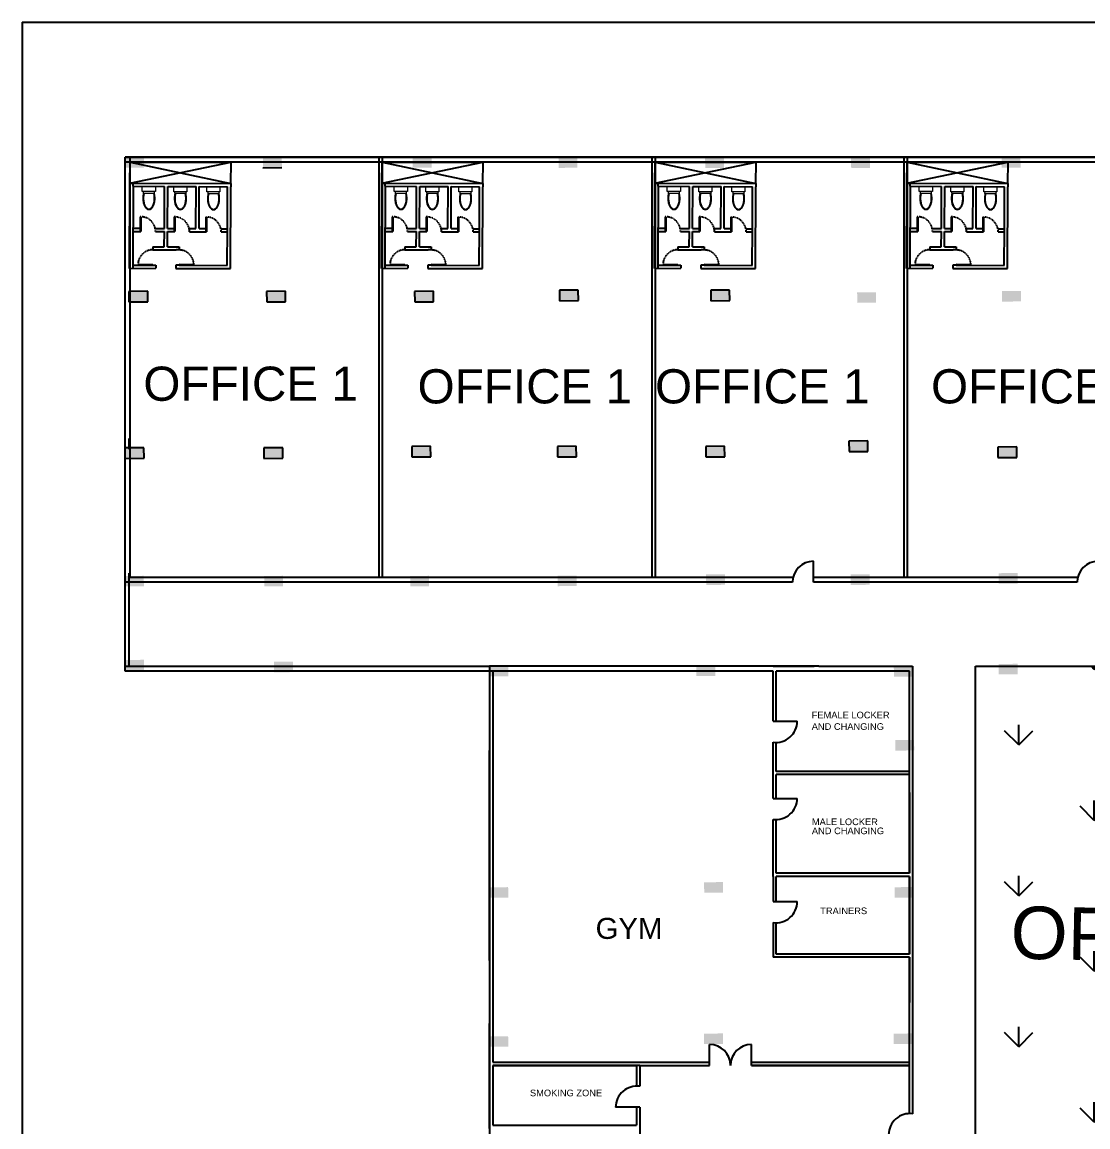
# Model space of a CAD drawing. Header units: millimetres. Extents: x 587797 to 2274247, y 1711 to 439204.
# Drawn here: x 1099895 to 1150649, y 276901 to 329492 of the extents above; entities that cross this region are included whole.
import ezdxf

# ---------------------------------------------------------------- set-up
doc = ezdxf.new("R2010")
doc.units = ezdxf.units.MM
doc.linetypes.add('ACAD_ISO03W100', pattern=[30, 12, -18])
doc.layers.add('finiture', color=7, linetype='Continuous', lineweight=20)
doc.styles.get("Standard").update_dxf_attribs({"font": 'arial.ttf'})

msp = doc.modelspace()

# ---------------------------------------------------------------- hatches: boundary and pattern name
h = msp.add_hatch(color=256)
h.dxf.hatch_style = 1
h.paths.add_polyline_path([(1105698.157, 322568.32), (1105693.87, 323068.301), (1104793.903, 323060.583), (1104798.19, 322560.602)])
h = msp.add_hatch(color=256)
h.dxf.hatch_style = 1
h.paths.add_polyline_path([(1112265.483, 322566.442), (1112261.195, 323066.423), (1111361.228, 323058.705), (1111365.516, 322558.724)])
h = msp.add_hatch(color=256)
h.dxf.hatch_style = 1
h.paths.add_polyline_path([(1119398.454, 322568.356), (1119394.166, 323068.337), (1118494.199, 323060.619), (1118498.487, 322560.638)])
h = msp.add_hatch(color=256)
h.dxf.hatch_style = 1
h.paths.add_polyline_path([(1126342.229, 322559.616), (1126337.941, 323059.597), (1125437.974, 323051.88), (1125442.262, 322551.898)])
h = msp.add_hatch(color=256)
h.dxf.hatch_style = 1
h.paths.add_polyline_path([(1133325.104, 322546.952), (1133320.816, 323046.933), (1132420.849, 323039.215), (1132425.137, 322539.234)])
h = msp.add_hatch(color=256)
h.dxf.hatch_style = 1
h.paths.add_polyline_path([(1140275.428, 322546.952), (1140271.141, 323046.933), (1139371.174, 323039.215), (1139375.462, 322539.234)])
h = msp.add_hatch(color=256)
h.dxf.hatch_style = 1
h.paths.add_polyline_path([(1147440.518, 322563.8), (1147436.23, 323063.781), (1146536.263, 323056.064), (1146540.551, 322556.082)])
h = msp.add_hatch(color=256)
h.dxf.hatch_style = 1
h.paths.add_polyline_path([(1105883.926, 316175.891), (1105879.638, 316675.872), (1104979.671, 316668.154), (1104983.959, 316168.173)])
h = msp.add_hatch(color=256)
h.dxf.hatch_style = 1
h.paths.add_polyline_path([(1112443.636, 316175.891), (1112439.348, 316675.872), (1111539.381, 316668.154), (1111543.669, 316168.173)])
h = msp.add_hatch(color=256)
h.dxf.hatch_style = 1
h.paths.add_polyline_path([(1119491.47, 316175.891), (1119487.183, 316675.872), (1118587.216, 316668.154), (1118591.503, 316168.173)])
h = msp.add_hatch(color=256)
h.dxf.hatch_style = 1
h.paths.add_polyline_path([(1126387.036, 316235.025), (1126382.748, 316735.007), (1125482.781, 316727.289), (1125487.069, 316227.307)])
h = msp.add_hatch(color=256)
h.dxf.hatch_style = 1
h.paths.add_polyline_path([(1133593.129, 316235.025), (1133588.841, 316735.007), (1132688.874, 316727.289), (1132693.162, 316227.307)])
h = msp.add_hatch(color=256)
h.dxf.hatch_style = 1
h.paths.add_polyline_path([(1140564.303, 316135.852), (1140560.015, 316635.834), (1139660.049, 316628.116), (1139664.336, 316128.134)])
h = msp.add_hatch(color=256)
h.dxf.hatch_style = 1
h.paths.add_polyline_path([(1147464.171, 316195.024), (1147459.884, 316695.005), (1146559.917, 316687.287), (1146564.204, 316187.306)])
h = msp.add_hatch(color=256)
h.dxf.hatch_style = 1
h.paths.add_polyline_path([(1105701.419, 308731.975), (1105697.132, 309231.956), (1104797.165, 309224.238), (1104801.452, 308724.257)])
h = msp.add_hatch(color=256)
h.dxf.hatch_style = 1
h.paths.add_polyline_path([(1112311.24, 308731.975), (1112306.953, 309231.956), (1111406.986, 309224.238), (1111411.274, 308724.257)])
h = msp.add_hatch(color=256)
h.dxf.hatch_style = 1
h.paths.add_polyline_path([(1119354.787, 308797.525), (1119350.5, 309297.507), (1118450.533, 309289.789), (1118454.82, 308789.807)])
h = msp.add_hatch(color=256)
h.dxf.hatch_style = 1
h.paths.add_polyline_path([(1126288.968, 308797.525), (1126284.68, 309297.507), (1125384.713, 309289.789), (1125389.001, 308789.807)])
h = msp.add_hatch(color=256)
h.dxf.hatch_style = 1
h.paths.add_polyline_path([(1133354.394, 308797.525), (1133350.106, 309297.507), (1132450.139, 309289.789), (1132454.427, 308789.807)])
h = msp.add_hatch(color=256)
h.dxf.hatch_style = 1
h.paths.add_polyline_path([(1140173.95, 309054.067), (1140169.662, 309554.049), (1139269.695, 309546.331), (1139273.983, 309046.35)])
h = msp.add_hatch(color=256)
h.dxf.hatch_style = 1
h.paths.add_polyline_path([(1147264.653, 308767.066), (1147260.366, 309267.048), (1146360.399, 309259.33), (1146364.687, 308759.348)])
h = msp.add_hatch(color=256)
h.dxf.hatch_style = 1
h.paths.add_polyline_path([(1105693.722, 302633.716), (1105689.435, 303133.697), (1104789.468, 303125.979), (1104793.755, 302625.998)])
h = msp.add_hatch(color=256)
h.dxf.hatch_style = 1
h.paths.add_polyline_path([(1112326.253, 302633.716), (1112321.966, 303133.697), (1111421.999, 303125.979), (1111426.286, 302625.998)])
h = msp.add_hatch(color=256)
h.dxf.hatch_style = 1
h.paths.add_polyline_path([(1119278.208, 302633.716), (1119273.92, 303133.697), (1118373.953, 303125.979), (1118378.241, 302625.998)])
h = msp.add_hatch(color=256)
h.dxf.hatch_style = 1
h.paths.add_polyline_path([(1126302.874, 302648.243), (1126298.586, 303148.224), (1125398.619, 303140.507), (1125402.907, 302640.525)])
h = msp.add_hatch(color=256)
h.dxf.hatch_style = 1
h.paths.add_polyline_path([(1133371.836, 302706.316), (1133367.549, 303206.298), (1132467.582, 303198.58), (1132471.869, 302698.598)])
h = msp.add_hatch(color=256)
h.dxf.hatch_style = 1
h.paths.add_polyline_path([(1140255.17, 302706.316), (1140250.882, 303206.298), (1139350.915, 303198.58), (1139355.203, 302698.598)])
h = msp.add_hatch(color=256)
h.dxf.hatch_style = 1
h.paths.add_polyline_path([(1147303.851, 302766.764), (1147299.563, 303266.745), (1146399.596, 303259.027), (1146403.884, 302759.046)])
h = msp.add_hatch(color=256)
h.dxf.hatch_style = 1
h.paths.add_polyline_path([(1105704.697, 298636.069), (1105700.409, 299136.051), (1104800.442, 299128.333), (1104804.73, 298628.351)])
h = msp.add_hatch(color=256)
h.dxf.hatch_style = 1
h.paths.add_polyline_path([(1112792.167, 298548.824), (1112787.879, 299048.806), (1111887.912, 299041.088), (1111892.2, 298541.106)])
h = msp.add_hatch(color=256)
h.dxf.hatch_style = 1
h.paths.add_polyline_path([(1123049.705, 298350.593), (1123045.418, 298850.574), (1122145.451, 298842.856), (1122149.738, 298342.875)])
h = msp.add_hatch(color=256)
h.dxf.hatch_style = 1
h.paths.add_polyline_path([(1132905.211, 298366.25), (1132900.923, 298866.232), (1132000.956, 298858.514), (1132005.244, 298358.532)])
h = msp.add_hatch(color=256)
h.dxf.hatch_style = 1
h.paths.add_polyline_path([(1142310.036, 298333.714), (1142305.748, 298833.695), (1141405.781, 298825.978), (1141410.069, 298325.996)])
h = msp.add_hatch()
h.set_pattern_fill('GRASS', color=3, scale=200)
h.set_pattern_definition([(90, (-2545329, -789734), (-3592.1024, 3592.1024), [952.5, -6231.705]), (45, (-2545329, -789734), (-3592.1024, 3592.1024), [952.5, -4127.5]), (135, (-2545329, -789734), (-3592.1024, -3592.1024), [952.5, -4127.5])])
h.paths.add_polyline_path([(1168134.671, 270697.253), (1168134.671, 260969.394), (1173805.901, 260970.284), (1173805.901, 298827.214), (1145298.656, 298827.214), (1145304.187, 260970.284), (1149672.609, 260970.284), (1149672.609, 270697.253)])
h.paths.add_polyline_path([(1145307.553, 242126.38), (1157165.097, 242126.38), (1157165.097, 247753.472), (1149672.609, 247753.472), (1149671.603, 256058.022), (1145305.867, 256057.494)])
h.paths.add_polyline_path([(1173804.214, 256060.943), (1168133.666, 256060.257), (1168134.671, 247753.472), (1160829.378, 247753.472), (1160829.378, 242126.38), (1173805.901, 242126.38)])
h.paths.add_polyline_path([(1146288.882, 284238.125), (1171249.293, 283751.054), (1171324.986, 287629.996), (1146364.575, 288117.068)], flags=24)
h.paths.add_polyline_path([(1149029.526, 243648.274), (1153058.617, 243637.811), (1153061.707, 244827.547), (1149032.616, 244838.009)], flags=24)
h.paths.add_polyline_path([(1149032.726, 244880.388), (1153239.701, 244869.463), (1153242.791, 246059.199), (1149035.815, 246070.123)], flags=24)
h.paths.add_polyline_path([(1164587.918, 243913.625), (1168617.008, 243903.162), (1168620.098, 245092.898), (1164591.007, 245103.36)], flags=24)
h.paths.add_polyline_path([(1164591.117, 245145.739), (1168798.093, 245134.814), (1168801.182, 246324.55), (1164594.207, 246335.474)], flags=24)
h = msp.add_hatch(color=256)
h.dxf.hatch_style = 1
h.paths.add_polyline_path([(1147303.851, 298446.278), (1147299.563, 298946.259), (1146399.596, 298938.541), (1146403.884, 298438.56)])
h = msp.add_hatch(color=256)
h.dxf.hatch_style = 1
h.paths.add_polyline_path([(1142376.754, 294821.985), (1142372.467, 295321.967), (1141472.5, 295314.249), (1141476.787, 294814.268)])
h = msp.add_hatch(color=256)
h.dxf.hatch_style = 1
h.paths.add_polyline_path([(1123045.523, 287813.834), (1123041.235, 288313.815), (1122141.268, 288306.097), (1122145.556, 287806.116)])
h = msp.add_hatch(color=256)
h.dxf.hatch_style = 1
h.paths.add_polyline_path([(1133276.517, 288054.067), (1133272.229, 288554.049), (1132372.262, 288546.331), (1132376.55, 288046.35)])
h = msp.add_hatch(color=256)
h.dxf.hatch_style = 1
h.paths.add_polyline_path([(1142348.309, 287818.278), (1142344.022, 288318.26), (1141444.055, 288310.542), (1141448.343, 287810.56)])
h = msp.add_hatch(color=256)
h.dxf.hatch_style = 1
h.paths.add_polyline_path([(1123045.523, 280720.175), (1123041.235, 281220.157), (1122141.268, 281212.439), (1122145.556, 280712.457)])
h = msp.add_hatch(color=256)
h.dxf.hatch_style = 1
h.paths.add_polyline_path([(1133270.49, 280849.632), (1133266.202, 281349.614), (1132366.235, 281341.896), (1132370.523, 280841.914)])
h = msp.add_hatch(color=256)
h.dxf.hatch_style = 1
h.paths.add_polyline_path([(1142295.556, 280849.632), (1142291.268, 281349.614), (1141391.301, 281341.896), (1141395.589, 280841.914)])

# ---------------------------------------------------------------- linework, layer by layer
for p, q in [((1099894.904, 329491.777), (1099921.087, 189502.699)), ((1099894.904, 329491.777), (1299107.928, 329491.777)), ((1158805.901, 323056.38), (1104805.901, 323056.38)), ((1104805.901, 298596.38), (1104805.901, 323056.38)), ((1104805.901, 323056.38), (1173805.901, 323056.38)), ((1105035.901, 303056.38), (1105035.901, 323056.38)), ((1116885.901, 323056.38), (1116885.901, 303056.38)), ((1117035.901, 323056.38), (1117035.901, 303056.38)), ((1129885.901, 323056.38), (1129885.901, 303056.38)), ((1130035.901, 323056.38), (1130035.901, 303056.38)), ((1141885.901, 323056.38), (1141885.901, 303056.38)), ((1142035.901, 323056.38), (1142035.901, 303056.38)), ((1138719.314, 322826.38), (1104805.901, 322826.38)), ((1105031.573, 321826.39), (1105035.901, 322826.38)), ((1105031.573, 321826.39), (1109831.531, 322826.38)), ((1105035.901, 322826.38), (1109831.531, 322826.38)), ((1105035.901, 322826.38), (1109831.531, 321806.266)), ((1109831.531, 322826.38), (1109827.254, 321806.284)), ((1111365.516, 322558.724), (1112265.483, 322566.442)), ((1117031.573, 321826.39), (1117035.901, 322826.38)), ((1117031.573, 321826.39), (1121831.531, 322826.38)), ((1117035.901, 322826.38), (1121831.531, 322826.38)), ((1117035.901, 322826.38), (1121831.531, 321806.266)), ((1121831.531, 322826.38), (1121827.254, 321806.284)), ((1130031.573, 321826.39), (1130035.901, 322826.38)), ((1130031.573, 321826.39), (1134831.531, 322826.38)), ((1130035.901, 322826.38), (1134831.531, 322826.38)), ((1130035.901, 322826.38), (1134831.531, 321806.266)), ((1134831.531, 322826.38), (1134827.254, 321806.284)), ((1153655.901, 322826.38), (1138655.901, 322826.38)), ((1142031.573, 321826.39), (1142035.901, 322826.38)), ((1142031.573, 321826.39), (1146831.531, 322826.38)), ((1142035.901, 322826.38), (1146831.531, 322826.38)), ((1142035.901, 322826.38), (1146831.531, 321806.266)), ((1146831.531, 322826.38), (1146827.254, 321806.284)), ((1105013.968, 317758.441), (1105031.573, 321826.39)), ((1105031.573, 321826.39), (1109831.531, 321806.266)), ((1105180.925, 321676.391), (1105164.052, 317777.499)), ((1105180.925, 321676.391), (1105181.572, 321825.761)), ((1105180.925, 321676.391), (1106680.911, 321669.9)), ((1106672.256, 319669.918), (1106680.911, 321669.9)), ((1106822.255, 319669.269), (1106830.91, 321669.25)), ((1106830.91, 321669.25), (1108180.897, 321663.408)), ((1108172.242, 319663.427), (1108180.897, 321663.408)), ((1108322.24, 319662.778), (1108330.896, 321662.759)), ((1108330.896, 321662.759), (1109680.883, 321656.917)), ((1109672.228, 319656.935), (1109680.883, 321656.917)), ((1109814.009, 317757.375), (1109830.882, 321656.268)), ((1109831.531, 321806.266), (1109830.882, 321656.268)), ((1117013.968, 317758.441), (1117031.573, 321826.39)), ((1117031.573, 321826.39), (1121831.531, 321806.266)), ((1117180.925, 321676.391), (1117164.052, 317777.499)), ((1117180.925, 321676.391), (1117181.572, 321825.761)), ((1117180.925, 321676.391), (1118680.911, 321669.9)), ((1118672.256, 319669.918), (1118680.911, 321669.9)), ((1118822.255, 319669.269), (1118830.91, 321669.25)), ((1118830.91, 321669.25), (1120180.897, 321663.408)), ((1120172.242, 319663.427), (1120180.897, 321663.408)), ((1120322.24, 319662.778), (1120330.896, 321662.759)), ((1120330.896, 321662.759), (1121680.883, 321656.917)), ((1121672.228, 319656.935), (1121680.883, 321656.917)), ((1121814.009, 317757.375), (1121830.882, 321656.268)), ((1121831.531, 321806.266), (1121830.882, 321656.268)), ((1130013.968, 317758.441), (1130031.573, 321826.39)), ((1130031.573, 321826.39), (1134831.531, 321806.266)), ((1130180.925, 321676.391), (1130164.052, 317777.499)), ((1130180.925, 321676.391), (1130181.572, 321825.761)), ((1130180.925, 321676.391), (1131680.911, 321669.9)), ((1131672.256, 319669.918), (1131680.911, 321669.9)), ((1131822.255, 319669.269), (1131830.91, 321669.25)), ((1131830.91, 321669.25), (1133180.897, 321663.408)), ((1133172.242, 319663.427), (1133180.897, 321663.408)), ((1133322.24, 319662.778), (1133330.896, 321662.759)), ((1133330.896, 321662.759), (1134680.883, 321656.917)), ((1134672.228, 319656.935), (1134680.883, 321656.917)), ((1134814.009, 317757.375), (1134830.882, 321656.268)), ((1134831.531, 321806.266), (1134830.882, 321656.268)), ((1142013.968, 317758.441), (1142031.573, 321826.39)), ((1142031.573, 321826.39), (1146831.531, 321806.266)), ((1142180.925, 321676.391), (1142164.052, 317777.499)), ((1142180.925, 321676.391), (1142181.572, 321825.761)), ((1142180.925, 321676.391), (1143680.911, 321669.9)), ((1143672.256, 319669.918), (1143680.911, 321669.9)), ((1143822.255, 319669.269), (1143830.91, 321669.25)), ((1143830.91, 321669.25), (1145180.897, 321663.408)), ((1145172.242, 319663.427), (1145180.897, 321663.408)), ((1145322.24, 319662.778), (1145330.896, 321662.759)), ((1145330.896, 321662.759), (1146680.883, 321656.917)), ((1146672.228, 319656.935), (1146680.883, 321656.917)), ((1146814.009, 317757.375), (1146830.882, 321656.268)), ((1146831.531, 321806.266), (1146830.882, 321656.268)), ((1105522.777, 320224.898), (1105519.748, 319524.905)), ((1105551.777, 320224.772), (1105522.777, 320224.898)), ((1105551.777, 320224.772), (1105548.747, 319524.779)), ((1107140.564, 320217.897), (1107137.535, 319517.903)), ((1107169.564, 320217.771), (1107140.564, 320217.897)), ((1107169.564, 320217.771), (1107166.535, 319517.778)), ((1108650.328, 320211.363), (1108647.298, 319511.37)), ((1108679.327, 320211.238), (1108650.328, 320211.363)), ((1108679.327, 320211.238), (1108676.298, 319511.244)), ((1117522.777, 320224.898), (1117519.748, 319524.905)), ((1117551.777, 320224.772), (1117522.777, 320224.898)), ((1117551.777, 320224.772), (1117548.747, 319524.779)), ((1119140.564, 320217.897), (1119137.535, 319517.903)), ((1119169.564, 320217.771), (1119140.564, 320217.897)), ((1119169.564, 320217.771), (1119166.535, 319517.778)), ((1120650.328, 320211.363), (1120647.298, 319511.37)), ((1120679.327, 320211.238), (1120650.328, 320211.363)), ((1120679.327, 320211.238), (1120676.298, 319511.244)), ((1130522.777, 320224.898), (1130519.748, 319524.905)), ((1130551.777, 320224.772), (1130522.777, 320224.898)), ((1130551.777, 320224.772), (1130548.747, 319524.779)), ((1132140.564, 320217.897), (1132137.535, 319517.903)), ((1132169.564, 320217.771), (1132140.564, 320217.897)), ((1132169.564, 320217.771), (1132166.535, 319517.778)), ((1133650.328, 320211.363), (1133647.298, 319511.37)), ((1133679.327, 320211.238), (1133650.328, 320211.363)), ((1133679.327, 320211.238), (1133676.298, 319511.244)), ((1142522.777, 320224.898), (1142519.748, 319524.905)), ((1142551.777, 320224.772), (1142522.777, 320224.898)), ((1142551.777, 320224.772), (1142548.747, 319524.779)), ((1144140.564, 320217.897), (1144137.535, 319517.903)), ((1144169.564, 320217.771), (1144140.564, 320217.897)), ((1144169.564, 320217.771), (1144166.535, 319517.778)), ((1145650.328, 320211.363), (1145647.298, 319511.37)), ((1145679.327, 320211.238), (1145650.328, 320211.363)), ((1145679.327, 320211.238), (1145676.298, 319511.244)), ((1105056.627, 319254.115), (1105027.627, 319254.258)), ((1105171.621, 319526.411), (1105548.747, 319524.779)), ((1105172.27, 319676.41), (1105520.397, 319674.903)), ((1106233.13, 319671.819), (1106672.256, 319669.918)), ((1106248.741, 319521.75), (1106671.607, 319519.92)), ((1106668.48, 318797.339), (1106671.607, 319519.92)), ((1106818.478, 318796.69), (1106821.605, 319519.271)), ((1106821.605, 319519.271), (1107166.535, 319517.778)), ((1106822.255, 319669.269), (1107138.184, 319667.902)), ((1107850.917, 319664.817), (1108172.242, 319663.427)), ((1107866.528, 319514.749), (1108676.298, 319511.244)), ((1108322.24, 319662.778), (1108647.947, 319661.368)), ((1109360.68, 319658.284), (1109672.228, 319656.935)), ((1109376.291, 319508.215), (1109671.579, 319506.937)), ((1109664.659, 317908.023), (1109672.228, 319656.935)), ((1117171.621, 319526.411), (1117548.747, 319524.779)), ((1117172.27, 319676.41), (1117520.397, 319674.903)), ((1118233.13, 319671.819), (1118672.256, 319669.918)), ((1118248.741, 319521.75), (1118671.607, 319519.92)), ((1118668.48, 318797.339), (1118671.607, 319519.92)), ((1118818.478, 318796.69), (1118821.605, 319519.271)), ((1118821.605, 319519.271), (1119166.535, 319517.778)), ((1118822.255, 319669.269), (1119138.184, 319667.902)), ((1119850.917, 319664.817), (1120172.242, 319663.427)), ((1119866.528, 319514.749), (1120676.298, 319511.244)), ((1120322.24, 319662.778), (1120647.947, 319661.368)), ((1121360.68, 319658.284), (1121672.228, 319656.935)), ((1121376.291, 319508.215), (1121671.579, 319506.937)), ((1121664.659, 317908.023), (1121672.228, 319656.935)), ((1130171.621, 319526.411), (1130548.747, 319524.779)), ((1130172.27, 319676.41), (1130520.397, 319674.903)), ((1131233.13, 319671.819), (1131672.256, 319669.918)), ((1131248.741, 319521.75), (1131671.607, 319519.92)), ((1131668.48, 318797.339), (1131671.607, 319519.92)), ((1131818.478, 318796.69), (1131821.605, 319519.271)), ((1131821.605, 319519.271), (1132166.535, 319517.778)), ((1131822.255, 319669.269), (1132138.184, 319667.902)), ((1132850.917, 319664.817), (1133172.242, 319663.427)), ((1132866.528, 319514.749), (1133676.298, 319511.244)), ((1133322.24, 319662.778), (1133647.947, 319661.368)), ((1134360.68, 319658.284), (1134672.228, 319656.935)), ((1134376.291, 319508.215), (1134671.579, 319506.937)), ((1134664.659, 317908.023), (1134672.228, 319656.935)), ((1142171.621, 319526.411), (1142548.747, 319524.779)), ((1142172.27, 319676.41), (1142520.397, 319674.903)), ((1143233.13, 319671.819), (1143672.256, 319669.918)), ((1143248.741, 319521.75), (1143671.607, 319519.92)), ((1143668.48, 318797.339), (1143671.607, 319519.92)), ((1143818.478, 318796.69), (1143821.605, 319519.271)), ((1143821.605, 319519.271), (1144166.535, 319517.778)), ((1143822.255, 319669.269), (1144138.184, 319667.902)), ((1144850.917, 319664.817), (1145172.242, 319663.427)), ((1144866.528, 319514.749), (1145676.298, 319511.244)), ((1145322.24, 319662.778), (1145647.947, 319661.368)), ((1146360.68, 319658.284), (1146672.228, 319656.935)), ((1146376.291, 319508.215), (1146671.579, 319506.937)), ((1146664.659, 317908.023), (1146672.228, 319656.935)), ((1106117.831, 318799.722), (1106117.193, 318652.382)), ((1106117.831, 318799.722), (1106668.48, 318797.339)), ((1106818.478, 318796.69), (1107375.247, 318794.28)), ((1107375.247, 318794.28), (1107374.609, 318646.941)), ((1118117.831, 318799.722), (1118117.193, 318652.382)), ((1118117.831, 318799.722), (1118668.48, 318797.339)), ((1118818.478, 318796.69), (1119375.247, 318794.28)), ((1119375.247, 318794.28), (1119374.609, 318646.941)), ((1131117.831, 318799.722), (1131117.193, 318652.382)), ((1131117.831, 318799.722), (1131668.48, 318797.339)), ((1131818.478, 318796.69), (1132375.247, 318794.28)), ((1132375.247, 318794.28), (1132374.609, 318646.941)), ((1143117.831, 318799.722), (1143117.193, 318652.382)), ((1143117.831, 318799.722), (1143668.48, 318797.339)), ((1143818.478, 318796.69), (1144375.247, 318794.28)), ((1144375.247, 318794.28), (1144374.609, 318646.941)), ((1106117.193, 318652.382), (1106267.191, 318651.733)), ((1106267.18, 318649.074), (1107224.599, 318644.931)), ((1107224.611, 318647.59), (1107224.599, 318644.931)), ((1107374.609, 318646.941), (1107224.611, 318647.59)), ((1118117.193, 318652.382), (1118267.191, 318651.733)), ((1118267.18, 318649.074), (1119224.599, 318644.931)), ((1119224.611, 318647.59), (1119224.599, 318644.931)), ((1119374.609, 318646.941), (1119224.611, 318647.59)), ((1131117.193, 318652.382), (1131267.191, 318651.733)), ((1131267.18, 318649.074), (1132224.599, 318644.931)), ((1132224.611, 318647.59), (1132224.599, 318644.931)), ((1132374.609, 318646.941), (1132224.611, 318647.59)), ((1143117.193, 318652.382), (1143267.191, 318651.733)), ((1143267.18, 318649.074), (1144224.599, 318644.931)), ((1144224.611, 318647.59), (1144224.599, 318644.931)), ((1144374.609, 318646.941), (1144224.611, 318647.59)), ((1105013.968, 317758.441), (1106263.388, 317772.741)), ((1105164.701, 317927.497), (1106114.038, 317923.389)), ((1105414.17, 317955.418), (1105414.045, 317926.418)), ((1105414.045, 317926.418), (1106114.038, 317923.389)), ((1105414.17, 317955.418), (1106114.164, 317952.389)), ((1106114.164, 317952.389), (1106114.038, 317923.389)), ((1106114.038, 317923.389), (1106264.037, 317922.74)), ((1106264.037, 317922.74), (1106263.388, 317772.741)), ((1107221.456, 317918.596), (1107220.807, 317768.598)), ((1107220.807, 317768.598), (1109814.009, 317757.375)), ((1107371.454, 317917.947), (1107221.456, 317918.596)), ((1107371.58, 317946.947), (1107371.454, 317917.947)), ((1107371.454, 317917.947), (1109664.659, 317908.023)), ((1108071.448, 317914.918), (1107371.454, 317917.947)), ((1108071.573, 317943.918), (1107371.58, 317946.947)), ((1108071.573, 317943.918), (1108071.448, 317914.918)), ((1117013.968, 317758.441), (1118263.388, 317772.741)), ((1117164.701, 317927.497), (1118114.038, 317923.389)), ((1117414.17, 317955.418), (1117414.045, 317926.418)), ((1117414.045, 317926.418), (1118114.038, 317923.389)), ((1117414.17, 317955.418), (1118114.164, 317952.389)), ((1118114.164, 317952.389), (1118114.038, 317923.389)), ((1118114.038, 317923.389), (1118264.037, 317922.74)), ((1118264.037, 317922.74), (1118263.388, 317772.741)), ((1119221.456, 317918.596), (1119220.807, 317768.598)), ((1119220.807, 317768.598), (1121814.009, 317757.375)), ((1119371.454, 317917.947), (1119221.456, 317918.596)), ((1119371.58, 317946.947), (1119371.454, 317917.947)), ((1119371.454, 317917.947), (1121664.659, 317908.023)), ((1120071.448, 317914.918), (1119371.454, 317917.947)), ((1120071.573, 317943.918), (1119371.58, 317946.947)), ((1120071.573, 317943.918), (1120071.448, 317914.918)), ((1130013.968, 317758.441), (1131263.388, 317772.741)), ((1130164.701, 317927.497), (1131114.038, 317923.389)), ((1130414.17, 317955.418), (1130414.045, 317926.418)), ((1130414.045, 317926.418), (1131114.038, 317923.389)), ((1130414.17, 317955.418), (1131114.164, 317952.389)), ((1131114.164, 317952.389), (1131114.038, 317923.389)), ((1131114.038, 317923.389), (1131264.037, 317922.74)), ((1131264.037, 317922.74), (1131263.388, 317772.741)), ((1132221.456, 317918.596), (1132220.807, 317768.598)), ((1132220.807, 317768.598), (1134814.009, 317757.375)), ((1132371.454, 317917.947), (1132221.456, 317918.596)), ((1132371.58, 317946.947), (1132371.454, 317917.947)), ((1132371.454, 317917.947), (1134664.659, 317908.023)), ((1133071.448, 317914.918), (1132371.454, 317917.947)), ((1133071.573, 317943.918), (1132371.58, 317946.947)), ((1133071.573, 317943.918), (1133071.448, 317914.918)), ((1142013.968, 317758.441), (1143263.388, 317772.741)), ((1142164.701, 317927.497), (1143114.038, 317923.389)), ((1142414.17, 317955.418), (1142414.045, 317926.418)), ((1142414.045, 317926.418), (1143114.038, 317923.389)), ((1142414.17, 317955.418), (1143114.164, 317952.389)), ((1143114.164, 317952.389), (1143114.038, 317923.389)), ((1143114.038, 317923.389), (1143264.037, 317922.74)), ((1143264.037, 317922.74), (1143263.388, 317772.741)), ((1144221.456, 317918.596), (1144220.807, 317768.598)), ((1144220.807, 317768.598), (1146814.009, 317757.375)), ((1144371.454, 317917.947), (1144221.456, 317918.596)), ((1144371.58, 317946.947), (1144371.454, 317917.947)), ((1144371.454, 317917.947), (1146664.659, 317908.023)), ((1145071.448, 317914.918), (1144371.454, 317917.947)), ((1145071.573, 317943.918), (1144371.58, 317946.947)), ((1145071.573, 317943.918), (1145071.448, 317914.918)), ((1105879.638, 316675.872), (1104979.671, 316668.154)), ((1104979.671, 316668.154), (1104983.959, 316168.173)), ((1105883.926, 316175.891), (1105879.638, 316675.872)), ((1112439.348, 316675.872), (1111539.381, 316668.154)), ((1111539.381, 316668.154), (1111543.669, 316168.173)), ((1112443.636, 316175.891), (1112439.348, 316675.872)), ((1119487.183, 316675.872), (1118587.216, 316668.154)), ((1118587.216, 316668.154), (1118591.503, 316168.173)), ((1119491.47, 316175.891), (1119487.183, 316675.872)), ((1126382.748, 316735.007), (1125482.781, 316727.289)), ((1125482.781, 316727.289), (1125487.069, 316227.307)), ((1126387.036, 316235.025), (1126382.748, 316735.007)), ((1133588.841, 316735.007), (1132688.874, 316727.289)), ((1132688.874, 316727.289), (1132693.162, 316227.307)), ((1133593.129, 316235.025), (1133588.841, 316735.007)), ((1104983.959, 316168.173), (1105883.926, 316175.891)), ((1111543.669, 316168.173), (1112443.636, 316175.891)), ((1118591.503, 316168.173), (1119491.47, 316175.891)), ((1125487.069, 316227.307), (1126387.036, 316235.025)), ((1132693.162, 316227.307), (1133593.129, 316235.025)), ((1105697.132, 309231.956), (1104797.165, 309224.238)), ((1104971.03, 309664.799), (1104975.318, 309164.817)), ((1105701.419, 308731.975), (1105697.132, 309231.956)), ((1112306.953, 309231.956), (1111406.986, 309224.238)), ((1112311.24, 308731.975), (1112306.953, 309231.956)), ((1119350.5, 309297.507), (1118450.533, 309289.789)), ((1118450.533, 309289.789), (1118454.82, 308789.807)), ((1119354.787, 308797.525), (1119350.5, 309297.507)), ((1126284.68, 309297.507), (1125384.713, 309289.789)), ((1125384.713, 309289.789), (1125389.001, 308789.807)), ((1126288.968, 308797.525), (1126284.68, 309297.507)), ((1133350.106, 309297.507), (1132450.139, 309289.789)), ((1132450.139, 309289.789), (1132454.427, 308789.807)), ((1133354.394, 308797.525), (1133350.106, 309297.507)), ((1140169.662, 309554.049), (1139269.695, 309546.331)), ((1139269.695, 309546.331), (1139273.983, 309046.35)), ((1140173.95, 309054.067), (1140169.662, 309554.049)), ((1147260.366, 309267.048), (1146360.399, 309259.33)), ((1146360.399, 309259.33), (1146364.687, 308759.348)), ((1147264.653, 308767.066), (1147260.366, 309267.048)), ((1104801.452, 308724.257), (1105701.419, 308731.975)), ((1111406.986, 309224.238), (1111411.274, 308724.257)), ((1111411.274, 308724.257), (1112311.24, 308731.975)), ((1118454.82, 308789.807), (1119354.787, 308797.525)), ((1125389.001, 308789.807), (1126288.968, 308797.525)), ((1132454.427, 308789.807), (1133354.394, 308797.525)), ((1139273.983, 309046.35), (1140173.95, 309054.067)), ((1146364.687, 308759.348), (1147264.653, 308767.066)), ((1137580.543, 302826.38), (1137580.543, 303826.38)), ((1104979.766, 303266.941), (1104979.766, 298826.38)), ((1136607.352, 303056.38), (1105035.901, 303056.38)), ((1134165.719, 303056.38), (1105035.901, 303056.38)), ((1138655.901, 303056.38), (1137580.543, 303056.38)), ((1150162.073, 303056.38), (1138655.901, 303056.38)), ((1150162.073, 303056.38), (1138805.901, 303056.38)), ((1134138.909, 302826.38), (1104805.901, 302826.38)), ((1136580.543, 302826.38), (1134138.909, 302826.38)), ((1150135.263, 302826.38), (1137580.543, 302826.38)), ((1104805.901, 298826.38), (1122157.554, 298826.38)), ((1122157.554, 298826.38), (1122157.554, 255826.38)), ((1137837.554, 298826.38), (1122157.554, 298826.38)), ((1135657.554, 298826.38), (1137607.554, 298826.38)), ((1137837.554, 298826.38), (1142298.656, 298826.38)), ((1142307.554, 277525.466), (1142307.554, 298826.38)), ((1145304.187, 260970.284), (1145298.656, 298827.214)), ((1145298.656, 298827.214), (1173805.901, 298827.214)), ((1135657.554, 298596.38), (1104805.901, 298596.38)), ((1122307.554, 298596.38), (1122307.554, 279976.38)), ((1135657.554, 296211.38), (1135657.554, 298596.38)), ((1135807.554, 296211.38), (1135807.554, 298596.38)), ((1142157.554, 298596.38), (1135807.554, 298596.38)), ((1142157.554, 288976.38), (1142157.554, 298596.38)), ((1142157.554, 289826.38), (1142157.554, 298596.38)), ((1142157.554, 292826.38), (1142157.554, 296826.38)), ((1135657.554, 296211.38), (1136807.554, 296211.38)), ((1135657.554, 293826.38), (1135657.554, 295211.38)), ((1135807.554, 293826.38), (1135807.554, 295202.519)), ((1122157.554, 284826.38), (1122157.554, 294826.38)), ((1142157.554, 289826.38), (1142157.554, 294826.38)), ((1122171.05, 283826.38), (1122171.05, 293826.38)), ((1135657.554, 292541.457), (1135657.554, 293826.38)), ((1142157.554, 293826.38), (1135807.554, 293826.38)), ((1142157.554, 293676.38), (1135807.554, 293676.38)), ((1135807.554, 292541.457), (1135807.554, 293676.38)), ((1135657.554, 292541.457), (1136807.554, 292541.457)), ((1142157.554, 292826.38), (1142157.554, 288976.38)), ((1135657.554, 288826.38), (1135657.554, 291541.457)), ((1135807.554, 288976.38), (1135807.554, 291532.596)), ((1142157.554, 288976.38), (1142157.554, 289826.38)), ((1135657.554, 288826.38), (1135657.554, 287623.938)), ((1142157.554, 288976.38), (1135807.554, 288976.38)), ((1135807.554, 287623.938), (1135807.554, 288826.38)), ((1142157.554, 288826.38), (1135807.554, 288826.38)), ((1142157.554, 285126.38), (1142157.554, 288826.38)), ((1142157.554, 285126.38), (1142157.554, 288826.38)), ((1142157.554, 288826.38), (1142157.554, 287826.38)), ((1142157.554, 288826.38), (1142157.554, 285126.38)), ((1142157.554, 287826.38), (1142157.554, 285126.38)), ((1135657.554, 287623.938), (1136807.554, 287623.938)), ((1135657.554, 286623.938), (1135657.554, 284976.38)), ((1135807.554, 285126.38), (1135807.554, 286615.076)), ((1142157.554, 285126.38), (1135807.554, 285126.38)), ((1142157.554, 284976.38), (1135657.554, 284976.38)), ((1142157.554, 277534.327), (1142157.554, 284976.38)), ((1142157.554, 279976.38), (1142157.554, 284976.38)), ((1142157.554, 284976.38), (1142157.554, 282826.38)), ((1142157.554, 284976.38), (1142157.554, 284826.38)), ((1122157.554, 279826.38), (1122157.554, 281826.38)), ((1132630.129, 279826.38), (1132630.129, 280826.38)), ((1134626.784, 279826.38), (1134626.784, 280826.38)), ((1122157.554, 276826.38), (1122157.554, 279826.38)), ((1122307.554, 279976.38), (1132630.129, 279976.38)), ((1122307.554, 279826.38), (1122307.554, 276976.38)), ((1122307.554, 279826.38), (1129157.554, 279826.38)), ((1128821.05, 279826.38), (1122307.554, 279826.38)), ((1129307.554, 279826.38), (1128157.554, 279826.38)), ((1129157.554, 279826.38), (1129157.554, 278842.28)), ((1129307.554, 279826.38), (1129307.554, 278833.419)), ((1129307.554, 279826.38), (1132630.129, 279826.38)), ((1133618.815, 279976.38), (1133638.098, 279976.38)), ((1133618.815, 279976.38), (1133638.098, 279976.38)), ((1133626.784, 279826.38), (1133630.129, 279826.38)), ((1134626.784, 279976.38), (1142157.554, 279976.38)), ((1134626.784, 279826.38), (1142157.554, 279826.38)), ((1142157.554, 279826.38), (1134626.784, 279826.38)), ((1142157.554, 279826.38), (1135657.554, 279826.38)), ((1129307.554, 277833.419), (1128157.554, 277833.419)), ((1129157.554, 277833.419), (1129157.554, 276976.38)), ((1129307.554, 277833.419), (1129307.554, 274995.069)), ((1122307.554, 276976.38), (1129157.554, 276976.38))]:
    msp.add_line(p, q)
at = {"linetype": 'ACAD_ISO03W100'}
for centre, start, end in [((1105548.747, 319524.779), 359.7520462, 89.7520462), ((1107166.535, 319517.778), 359.7520462, 89.7520462), ((1108676.298, 319511.244), 359.7520462, 89.7520462), ((1117548.747, 319524.779), 359.7520462, 89.7520462), ((1119166.535, 319517.778), 359.7520462, 89.7520462), ((1120676.298, 319511.244), 359.7520462, 89.7520462), ((1130548.747, 319524.779), 359.7520462, 89.7520462), ((1132166.535, 319517.778), 359.7520462, 89.7520462), ((1133676.298, 319511.244), 359.7520462, 89.7520462), ((1142548.747, 319524.779), 359.7520462, 89.7520462), ((1144166.535, 319517.778), 359.7520462, 89.7520462), ((1145676.298, 319511.244), 359.7520462, 89.7520462), ((1106114.164, 317952.389), 89.7520462, 179.7520462), ((1107371.58, 317946.947), 359.7520462, 89.7520462), ((1118114.164, 317952.389), 89.7520462, 179.7520462), ((1119371.58, 317946.947), 359.7520462, 89.7520462), ((1131114.164, 317952.389), 89.7520462, 179.7520462), ((1132371.58, 317946.947), 359.7520462, 89.7520462), ((1143114.164, 317952.389), 89.7520462, 179.7520462), ((1144371.58, 317946.947), 359.7520462, 89.7520462)]:
    msp.add_arc(centre, 700, start, end, dxfattribs=at)
for centre, radius, start, end in [((1137580.543, 302826.38), 1000, 90, 180), ((1151135.263, 302826.38), 1000, 90, 180), ((1135792.264, 296217.713), 1015.31, 262.3755717, 359.6426021), ((1135792.264, 292547.791), 1015.31, 262.3755717, 359.6426021), ((1135792.264, 287630.271), 1015.31, 262.3755717, 359.6426021), ((1132630.129, 279826.38), 1000, 0, 90), ((1134626.784, 279826.38), 1000, 90, 180), ((1129172.843, 277827.085), 1015.31, 82.3755718, 179.6426021), ((1142172.843, 276519.133), 1015.31, 82.3755718, 179.6426021)]:
    msp.add_arc(centre, radius, start, end)
at = {"layer": 'finiture'}
for p, q in [((1105619.496, 321426.46), (1105620.57, 321674.488)), ((1106240.193, 321423.774), (1105619.496, 321426.46)), ((1105620.57, 321674.488), (1106241.267, 321671.802)), ((1105673.066, 321350.071), (1105673.398, 321426.734)), ((1105673.716, 321350.258), (1106199.809, 321347.981)), ((1106203.181, 321350.725), (1106203.5, 321424.44)), ((1106241.267, 321671.802), (1106240.193, 321423.774)), ((1107117.928, 321419.975), (1107119.001, 321668.004)), ((1107738.625, 321417.289), (1107117.928, 321419.975)), ((1107119.001, 321668.004), (1107739.698, 321665.318)), ((1107171.498, 321343.586), (1107171.83, 321420.249)), ((1107172.148, 321343.773), (1107698.24, 321341.496)), ((1107701.613, 321344.241), (1107701.932, 321417.955)), ((1107739.698, 321665.318), (1107738.625, 321417.289)), ((1108694.467, 321413.152), (1108695.541, 321661.181)), ((1109315.165, 321410.466), (1108694.467, 321413.152)), ((1108695.541, 321661.181), (1109316.238, 321658.495)), ((1108748.037, 321336.763), (1108748.369, 321413.427)), ((1108748.687, 321336.95), (1109274.78, 321334.674)), ((1109278.152, 321337.418), (1109278.471, 321411.133)), ((1109316.238, 321658.495), (1109315.165, 321410.466)), ((1117619.496, 321426.46), (1117620.57, 321674.488)), ((1118240.193, 321423.774), (1117619.496, 321426.46)), ((1117620.57, 321674.488), (1118241.267, 321671.802)), ((1117673.066, 321350.071), (1117673.398, 321426.734)), ((1117673.716, 321350.258), (1118199.809, 321347.981)), ((1118203.181, 321350.725), (1118203.5, 321424.44)), ((1118241.267, 321671.802), (1118240.193, 321423.774)), ((1119117.928, 321419.975), (1119119.001, 321668.004)), ((1119738.625, 321417.289), (1119117.928, 321419.975)), ((1119119.001, 321668.004), (1119739.698, 321665.318)), ((1119171.498, 321343.586), (1119171.83, 321420.249)), ((1119172.148, 321343.773), (1119698.24, 321341.496)), ((1119701.613, 321344.241), (1119701.932, 321417.955)), ((1119739.698, 321665.318), (1119738.625, 321417.289)), ((1120694.467, 321413.152), (1120695.541, 321661.181)), ((1121315.165, 321410.466), (1120694.467, 321413.152)), ((1120695.541, 321661.181), (1121316.238, 321658.495)), ((1120748.037, 321336.763), (1120748.369, 321413.427)), ((1120748.687, 321336.95), (1121274.78, 321334.674)), ((1121278.152, 321337.418), (1121278.471, 321411.133)), ((1121316.238, 321658.495), (1121315.165, 321410.466)), ((1130619.496, 321426.46), (1130620.57, 321674.488)), ((1131240.193, 321423.774), (1130619.496, 321426.46)), ((1130620.57, 321674.488), (1131241.267, 321671.802)), ((1130673.066, 321350.071), (1130673.398, 321426.734)), ((1130673.716, 321350.258), (1131199.809, 321347.981)), ((1131203.181, 321350.725), (1131203.5, 321424.44)), ((1131241.267, 321671.802), (1131240.193, 321423.774)), ((1132117.928, 321419.975), (1132119.001, 321668.004)), ((1132738.625, 321417.289), (1132117.928, 321419.975)), ((1132119.001, 321668.004), (1132739.698, 321665.318)), ((1132171.498, 321343.586), (1132171.83, 321420.249)), ((1132172.148, 321343.773), (1132698.24, 321341.496)), ((1132701.613, 321344.241), (1132701.932, 321417.955)), ((1132739.698, 321665.318), (1132738.625, 321417.289)), ((1133694.467, 321413.152), (1133695.541, 321661.181)), ((1134315.165, 321410.466), (1133694.467, 321413.152)), ((1133695.541, 321661.181), (1134316.238, 321658.495)), ((1133748.037, 321336.763), (1133748.369, 321413.427)), ((1133748.687, 321336.95), (1134274.78, 321334.674)), ((1134278.152, 321337.418), (1134278.471, 321411.133)), ((1134316.238, 321658.495), (1134315.165, 321410.466)), ((1142619.496, 321426.46), (1142620.57, 321674.488)), ((1143240.193, 321423.774), (1142619.496, 321426.46)), ((1142620.57, 321674.488), (1143241.267, 321671.802)), ((1142673.066, 321350.071), (1142673.398, 321426.734)), ((1142673.716, 321350.258), (1143199.809, 321347.981)), ((1143203.181, 321350.725), (1143203.5, 321424.44)), ((1143241.267, 321671.802), (1143240.193, 321423.774)), ((1144117.928, 321419.975), (1144119.001, 321668.004)), ((1144738.625, 321417.289), (1144117.928, 321419.975)), ((1144119.001, 321668.004), (1144739.698, 321665.318)), ((1144171.498, 321343.586), (1144171.83, 321420.249)), ((1144172.148, 321343.773), (1144698.24, 321341.496)), ((1144701.613, 321344.241), (1144701.932, 321417.955)), ((1144739.698, 321665.318), (1144738.625, 321417.289)), ((1145694.467, 321413.152), (1145695.541, 321661.181)), ((1146315.165, 321410.466), (1145694.467, 321413.152)), ((1145695.541, 321661.181), (1146316.238, 321658.495)), ((1145748.037, 321336.763), (1145748.369, 321413.427)), ((1145748.687, 321336.95), (1146274.78, 321334.674)), ((1146278.152, 321337.418), (1146278.471, 321411.133)), ((1146316.238, 321658.495), (1146315.165, 321410.466))]:
    msp.add_line(p, q, dxfattribs=at)
for centre, radius, start, end in [((1106650.826, 321105.642), 1007.399, 167.1934694, 179.7520462), ((1106297.413, 321185.978), 644.97, 165.2436066, 167.1934694), ((1106297.413, 321185.978), 607.765, 165.2436066, 167.1934694), ((1105574.713, 321189.105), 607.765, 12.3106229, 14.2604858), ((1105574.713, 321189.105), 644.97, 12.3106229, 14.2604858), ((1107795.845, 321179.493), 644.97, 165.2436066, 167.1934694), ((1107795.845, 321179.493), 607.765, 165.2436066, 167.1934694), ((1107073.145, 321182.621), 607.765, 12.3106229, 14.2604858), ((1107073.145, 321182.621), 644.97, 12.3106229, 14.2604858), ((1109372.384, 321172.67), 644.97, 165.2436066, 167.1934694), ((1109372.384, 321172.67), 607.765, 165.2436066, 167.1934694), ((1108649.684, 321175.798), 644.97, 12.3106229, 14.2604858), ((1118650.826, 321105.642), 1007.399, 167.1934694, 179.7520462), ((1118297.413, 321185.978), 644.97, 165.2436066, 167.1934694), ((1118297.413, 321185.978), 607.765, 165.2436066, 167.1934694), ((1117574.713, 321189.105), 607.765, 12.3106229, 14.2604858), ((1117574.713, 321189.105), 644.97, 12.3106229, 14.2604858), ((1119795.845, 321179.493), 644.97, 165.2436066, 167.1934694), ((1119795.845, 321179.493), 607.765, 165.2436066, 167.1934694), ((1119073.145, 321182.621), 607.765, 12.3106229, 14.2604858), ((1119073.145, 321182.621), 644.97, 12.3106229, 14.2604858), ((1121372.384, 321172.67), 644.97, 165.2436066, 167.1934694), ((1121372.384, 321172.67), 607.765, 165.2436066, 167.1934694), ((1120649.684, 321175.798), 644.97, 12.3106229, 14.2604858), ((1131650.826, 321105.642), 1007.399, 167.1934694, 179.7520462), ((1131297.413, 321185.978), 644.97, 165.2436066, 167.1934694), ((1131297.413, 321185.978), 607.765, 165.2436066, 167.1934694), ((1130574.713, 321189.105), 607.765, 12.3106229, 14.2604858), ((1130574.713, 321189.105), 644.97, 12.3106229, 14.2604858), ((1132795.845, 321179.493), 644.97, 165.2436066, 167.1934694), ((1132795.845, 321179.493), 607.765, 165.2436066, 167.1934694), ((1132073.145, 321182.621), 607.765, 12.3106229, 14.2604858), ((1132073.145, 321182.621), 644.97, 12.3106229, 14.2604858), ((1134372.384, 321172.67), 644.97, 165.2436066, 167.1934694), ((1134372.384, 321172.67), 607.765, 165.2436066, 167.1934694), ((1133649.684, 321175.798), 644.97, 12.3106229, 14.2604858), ((1143650.826, 321105.642), 1007.399, 167.1934694, 179.7520462), ((1143297.413, 321185.978), 644.97, 165.2436066, 167.1934694), ((1143297.413, 321185.978), 607.765, 165.2436066, 167.1934694), ((1142574.713, 321189.105), 607.765, 12.3106229, 14.2604858), ((1142574.713, 321189.105), 644.97, 12.3106229, 14.2604858), ((1144795.845, 321179.493), 644.97, 165.2436066, 167.1934694), ((1144795.845, 321179.493), 607.765, 165.2436066, 167.1934694), ((1144073.145, 321182.621), 607.765, 12.3106229, 14.2604858), ((1144073.145, 321182.621), 644.97, 12.3106229, 14.2604858), ((1146372.384, 321172.67), 644.97, 165.2436066, 167.1934694), ((1146372.384, 321172.67), 607.765, 165.2436066, 167.1934694), ((1145649.684, 321175.798), 644.97, 12.3106229, 14.2604858), ((1106650.826, 321105.642), 1007.399, 179.7520462, 192.3106229), ((1106296.731, 321028.368), 644.97, 192.3106229, 208.0237809), ((1106650.826, 321105.642), 970.194, 179.7520462, 192.3106229), ((1106650.826, 321105.642), 970.194, 167.1934694, 179.7520462), ((1106296.731, 321028.368), 607.765, 192.3106229, 208.0237809), ((1105574.031, 321031.495), 607.765, 331.4803114, 347.1934694), ((1105574.031, 321031.495), 644.97, 331.4803114, 347.1934694), ((1105220.618, 321111.831), 970.194, 347.1934694, 359.7520462), ((1105220.618, 321111.831), 970.194, 359.7520462, 12.3106229), ((1105220.618, 321111.831), 1007.399, 347.1934694, 359.7520462), ((1105220.618, 321111.831), 1007.399, 359.7520462, 12.3106229), ((1108149.258, 321099.157), 1007.399, 179.7520462, 192.3106229), ((1108149.258, 321099.157), 1007.399, 167.1934694, 179.7520462), ((1107795.163, 321021.883), 644.97, 192.3106229, 208.0237809), ((1108149.258, 321099.157), 970.194, 179.7520462, 192.3106229), ((1108149.258, 321099.157), 970.194, 167.1934694, 179.7520462), ((1107795.163, 321021.883), 607.765, 192.3106229, 208.0237809), ((1107072.462, 321025.011), 607.765, 331.4803114, 347.1934694), ((1107072.462, 321025.011), 644.97, 331.4803114, 347.1934694), ((1106719.05, 321105.347), 970.194, 347.1934694, 359.7520462), ((1106719.05, 321105.347), 970.194, 359.7520462, 12.3106229), ((1106719.05, 321105.347), 1007.399, 347.1934694, 359.7520462), ((1106719.05, 321105.347), 1007.399, 359.7520462, 12.3106229), ((1109725.797, 321092.334), 1007.399, 179.7520462, 192.3106229), ((1109725.797, 321092.334), 1007.399, 167.1934694, 179.7520462), ((1109371.702, 321015.06), 644.97, 192.3106229, 208.0237809), ((1109725.797, 321092.334), 970.194, 179.7520462, 192.3106229), ((1109725.797, 321092.334), 970.194, 167.1934694, 179.7520462), ((1109371.702, 321015.06), 607.765, 192.3106229, 208.0237809), ((1108649.002, 321018.188), 607.765, 331.4803114, 347.1934694), ((1108649.002, 321018.188), 644.97, 331.4803114, 347.1934694), ((1108649.684, 321175.798), 607.765, 12.3106229, 14.2604858), ((1108295.589, 321098.524), 970.194, 347.1934694, 359.7520462), ((1108295.589, 321098.524), 970.194, 359.7520462, 12.3106229), ((1108295.589, 321098.524), 1007.399, 347.1934694, 359.7520462), ((1108295.589, 321098.524), 1007.399, 359.7520462, 12.3106229), ((1118650.826, 321105.642), 1007.399, 179.7520462, 192.3106229), ((1118296.731, 321028.368), 644.97, 192.3106229, 208.0237809), ((1118650.826, 321105.642), 970.194, 179.7520462, 192.3106229), ((1118650.826, 321105.642), 970.194, 167.1934694, 179.7520462), ((1118296.731, 321028.368), 607.765, 192.3106229, 208.0237809), ((1117574.031, 321031.495), 607.765, 331.4803114, 347.1934694), ((1117574.031, 321031.495), 644.97, 331.4803114, 347.1934694), ((1117220.618, 321111.831), 970.194, 347.1934694, 359.7520462), ((1117220.618, 321111.831), 970.194, 359.7520462, 12.3106229), ((1117220.618, 321111.831), 1007.399, 347.1934694, 359.7520462), ((1117220.618, 321111.831), 1007.399, 359.7520462, 12.3106229), ((1120149.258, 321099.157), 1007.399, 179.7520462, 192.3106229), ((1120149.258, 321099.157), 1007.399, 167.1934694, 179.7520462), ((1119795.163, 321021.883), 644.97, 192.3106229, 208.0237809), ((1120149.258, 321099.157), 970.194, 179.7520462, 192.3106229), ((1120149.258, 321099.157), 970.194, 167.1934694, 179.7520462), ((1119795.163, 321021.883), 607.765, 192.3106229, 208.0237809), ((1119072.462, 321025.011), 607.765, 331.4803114, 347.1934694), ((1119072.462, 321025.011), 644.97, 331.4803114, 347.1934694), ((1118719.05, 321105.347), 970.194, 347.1934694, 359.7520462), ((1118719.05, 321105.347), 970.194, 359.7520462, 12.3106229), ((1118719.05, 321105.347), 1007.399, 347.1934694, 359.7520462), ((1118719.05, 321105.347), 1007.399, 359.7520462, 12.3106229), ((1121725.797, 321092.334), 1007.399, 179.7520462, 192.3106229), ((1121725.797, 321092.334), 1007.399, 167.1934694, 179.7520462), ((1121371.702, 321015.06), 644.97, 192.3106229, 208.0237809), ((1121725.797, 321092.334), 970.194, 179.7520462, 192.3106229), ((1121725.797, 321092.334), 970.194, 167.1934694, 179.7520462), ((1121371.702, 321015.06), 607.765, 192.3106229, 208.0237809), ((1120649.002, 321018.188), 607.765, 331.4803114, 347.1934694), ((1120649.002, 321018.188), 644.97, 331.4803114, 347.1934694), ((1120649.684, 321175.798), 607.765, 12.3106229, 14.2604858), ((1120295.589, 321098.524), 970.194, 347.1934694, 359.7520462), ((1120295.589, 321098.524), 970.194, 359.7520462, 12.3106229), ((1120295.589, 321098.524), 1007.399, 347.1934694, 359.7520462), ((1120295.589, 321098.524), 1007.399, 359.7520462, 12.3106229), ((1131650.826, 321105.642), 1007.399, 179.7520462, 192.3106229), ((1131296.731, 321028.368), 644.97, 192.3106229, 208.0237809), ((1131650.826, 321105.642), 970.194, 179.7520462, 192.3106229), ((1131650.826, 321105.642), 970.194, 167.1934694, 179.7520462), ((1131296.731, 321028.368), 607.765, 192.3106229, 208.0237809), ((1130574.031, 321031.495), 607.765, 331.4803114, 347.1934694), ((1130574.031, 321031.495), 644.97, 331.4803114, 347.1934694), ((1130220.618, 321111.831), 970.194, 347.1934694, 359.7520462), ((1130220.618, 321111.831), 970.194, 359.7520462, 12.3106229), ((1130220.618, 321111.831), 1007.399, 347.1934694, 359.7520462), ((1130220.618, 321111.831), 1007.399, 359.7520462, 12.3106229), ((1133149.258, 321099.157), 1007.399, 179.7520462, 192.3106229), ((1133149.258, 321099.157), 1007.399, 167.1934694, 179.7520462), ((1132795.163, 321021.883), 644.97, 192.3106229, 208.0237809), ((1133149.258, 321099.157), 970.194, 179.7520462, 192.3106229), ((1133149.258, 321099.157), 970.194, 167.1934694, 179.7520462), ((1132795.163, 321021.883), 607.765, 192.3106229, 208.0237809), ((1132072.462, 321025.011), 607.765, 331.4803114, 347.1934694), ((1132072.462, 321025.011), 644.97, 331.4803114, 347.1934694), ((1131719.05, 321105.347), 970.194, 347.1934694, 359.7520462), ((1131719.05, 321105.347), 970.194, 359.7520462, 12.3106229), ((1131719.05, 321105.347), 1007.399, 347.1934694, 359.7520462), ((1131719.05, 321105.347), 1007.399, 359.7520462, 12.3106229), ((1134725.797, 321092.334), 1007.399, 179.7520462, 192.3106229), ((1134725.797, 321092.334), 1007.399, 167.1934694, 179.7520462), ((1134371.702, 321015.06), 644.97, 192.3106229, 208.0237809), ((1134725.797, 321092.334), 970.194, 179.7520462, 192.3106229), ((1134725.797, 321092.334), 970.194, 167.1934694, 179.7520462), ((1134371.702, 321015.06), 607.765, 192.3106229, 208.0237809), ((1133649.002, 321018.188), 607.765, 331.4803114, 347.1934694), ((1133649.002, 321018.188), 644.97, 331.4803114, 347.1934694), ((1133649.684, 321175.798), 607.765, 12.3106229, 14.2604858), ((1133295.589, 321098.524), 970.194, 347.1934694, 359.7520462), ((1133295.589, 321098.524), 970.194, 359.7520462, 12.3106229), ((1133295.589, 321098.524), 1007.399, 347.1934694, 359.7520462), ((1133295.589, 321098.524), 1007.399, 359.7520462, 12.3106229), ((1143650.826, 321105.642), 1007.399, 179.7520462, 192.3106229), ((1143296.731, 321028.368), 644.97, 192.3106229, 208.0237809), ((1143650.826, 321105.642), 970.194, 179.7520462, 192.3106229), ((1143650.826, 321105.642), 970.194, 167.1934694, 179.7520462), ((1143296.731, 321028.368), 607.765, 192.3106229, 208.0237809), ((1142574.031, 321031.495), 607.765, 331.4803114, 347.1934694), ((1142574.031, 321031.495), 644.97, 331.4803114, 347.1934694), ((1142220.618, 321111.831), 970.194, 347.1934694, 359.7520462), ((1142220.618, 321111.831), 970.194, 359.7520462, 12.3106229), ((1142220.618, 321111.831), 1007.399, 347.1934694, 359.7520462), ((1142220.618, 321111.831), 1007.399, 359.7520462, 12.3106229), ((1145149.258, 321099.157), 1007.399, 179.7520462, 192.3106229), ((1145149.258, 321099.157), 1007.399, 167.1934694, 179.7520462), ((1144795.163, 321021.883), 644.97, 192.3106229, 208.0237809), ((1145149.258, 321099.157), 970.194, 179.7520462, 192.3106229), ((1145149.258, 321099.157), 970.194, 167.1934694, 179.7520462), ((1144795.163, 321021.883), 607.765, 192.3106229, 208.0237809), ((1144072.462, 321025.011), 607.765, 331.4803114, 347.1934694), ((1144072.462, 321025.011), 644.97, 331.4803114, 347.1934694), ((1143719.05, 321105.347), 970.194, 347.1934694, 359.7520462), ((1143719.05, 321105.347), 970.194, 359.7520462, 12.3106229), ((1143719.05, 321105.347), 1007.399, 347.1934694, 359.7520462), ((1143719.05, 321105.347), 1007.399, 359.7520462, 12.3106229), ((1146725.797, 321092.334), 1007.399, 179.7520462, 192.3106229), ((1146725.797, 321092.334), 1007.399, 167.1934694, 179.7520462), ((1146371.702, 321015.06), 644.97, 192.3106229, 208.0237809), ((1146725.797, 321092.334), 970.194, 179.7520462, 192.3106229), ((1146725.797, 321092.334), 970.194, 167.1934694, 179.7520462), ((1146371.702, 321015.06), 607.765, 192.3106229, 208.0237809), ((1145649.002, 321018.188), 607.765, 331.4803114, 347.1934694), ((1145649.002, 321018.188), 644.97, 331.4803114, 347.1934694), ((1145649.684, 321175.798), 607.765, 12.3106229, 14.2604858), ((1145295.589, 321098.524), 970.194, 347.1934694, 359.7520462), ((1145295.589, 321098.524), 970.194, 359.7520462, 12.3106229), ((1145295.589, 321098.524), 1007.399, 347.1934694, 359.7520462), ((1145295.589, 321098.524), 1007.399, 359.7520462, 12.3106229), ((1106073.528, 320909.57), 392.122, 208.0237809, 232.1490115), ((1106073.528, 320909.57), 354.917, 208.0237809, 232.1490115), ((1105934.083, 320730.129), 164.868, 232.1490115, 269.7520462), ((1105934.083, 320730.129), 127.664, 232.1490115, 269.7520462), ((1105934.083, 320730.129), 164.868, 269.7520462, 307.3550809), ((1105934.083, 320730.129), 127.664, 269.7520462, 307.3550809), ((1105796.197, 320910.77), 354.917, 307.3550809, 331.4803114), ((1105796.197, 320910.77), 392.122, 307.3550809, 331.4803114), ((1107571.96, 320903.085), 392.122, 208.0237809, 232.1490115), ((1107571.96, 320903.085), 354.917, 208.0237809, 232.1490115), ((1107432.515, 320723.644), 164.868, 232.1490115, 269.7520462), ((1107432.515, 320723.644), 127.664, 232.1490115, 269.7520462), ((1107432.515, 320723.644), 164.868, 269.7520462, 307.3550809), ((1107432.515, 320723.644), 127.664, 269.7520462, 307.3550809), ((1107294.628, 320904.286), 354.917, 307.3550809, 331.4803114), ((1107294.628, 320904.286), 392.122, 307.3550809, 331.4803114), ((1109148.5, 320896.263), 392.122, 208.0237809, 232.1490115), ((1109148.5, 320896.263), 354.917, 208.0237809, 232.1490115), ((1109009.055, 320716.821), 164.868, 232.1490115, 269.7520462), ((1109009.055, 320716.821), 127.664, 232.1490115, 269.7520462), ((1109009.055, 320716.821), 164.868, 269.7520462, 307.3550809), ((1109009.055, 320716.821), 127.664, 269.7520462, 307.3550809), ((1108871.168, 320897.463), 354.917, 307.3550809, 331.4803114), ((1108871.168, 320897.463), 392.122, 307.3550809, 331.4803114), ((1118073.528, 320909.57), 392.122, 208.0237809, 232.1490115), ((1118073.528, 320909.57), 354.917, 208.0237809, 232.1490115), ((1117934.083, 320730.129), 164.868, 232.1490115, 269.7520462), ((1117934.083, 320730.129), 127.664, 232.1490115, 269.7520462), ((1117934.083, 320730.129), 164.868, 269.7520462, 307.3550809), ((1117934.083, 320730.129), 127.664, 269.7520462, 307.3550809), ((1117796.197, 320910.77), 354.917, 307.3550809, 331.4803114), ((1117796.197, 320910.77), 392.122, 307.3550809, 331.4803114), ((1119571.96, 320903.085), 392.122, 208.0237809, 232.1490115), ((1119571.96, 320903.085), 354.917, 208.0237809, 232.1490115), ((1119432.515, 320723.644), 164.868, 232.1490115, 269.7520462), ((1119432.515, 320723.644), 127.664, 232.1490115, 269.7520462), ((1119432.515, 320723.644), 164.868, 269.7520462, 307.3550809), ((1119432.515, 320723.644), 127.664, 269.7520462, 307.3550809), ((1119294.628, 320904.286), 354.917, 307.3550809, 331.4803114), ((1119294.628, 320904.286), 392.122, 307.3550809, 331.4803114), ((1121148.5, 320896.263), 392.122, 208.0237809, 232.1490115), ((1121148.5, 320896.263), 354.917, 208.0237809, 232.1490115), ((1121009.055, 320716.821), 164.868, 232.1490115, 269.7520462), ((1121009.055, 320716.821), 127.664, 232.1490115, 269.7520462), ((1121009.055, 320716.821), 164.868, 269.7520462, 307.3550809), ((1121009.055, 320716.821), 127.664, 269.7520462, 307.3550809), ((1120871.168, 320897.463), 354.917, 307.3550809, 331.4803114), ((1120871.168, 320897.463), 392.122, 307.3550809, 331.4803114), ((1131073.528, 320909.57), 392.122, 208.0237809, 232.1490115), ((1131073.528, 320909.57), 354.917, 208.0237809, 232.1490115), ((1130934.083, 320730.129), 164.868, 232.1490115, 269.7520462), ((1130934.083, 320730.129), 127.664, 232.1490115, 269.7520462), ((1130934.083, 320730.129), 164.868, 269.7520462, 307.3550809), ((1130934.083, 320730.129), 127.664, 269.7520462, 307.3550809), ((1130796.197, 320910.77), 354.917, 307.3550809, 331.4803114), ((1130796.197, 320910.77), 392.122, 307.3550809, 331.4803114), ((1132571.96, 320903.085), 392.122, 208.0237809, 232.1490115), ((1132571.96, 320903.085), 354.917, 208.0237809, 232.1490115), ((1132432.515, 320723.644), 164.868, 232.1490115, 269.7520462), ((1132432.515, 320723.644), 127.664, 232.1490115, 269.7520462), ((1132432.515, 320723.644), 164.868, 269.7520462, 307.3550809), ((1132432.515, 320723.644), 127.664, 269.7520462, 307.3550809), ((1132294.628, 320904.286), 354.917, 307.3550809, 331.4803114), ((1132294.628, 320904.286), 392.122, 307.3550809, 331.4803114), ((1134148.5, 320896.263), 392.122, 208.0237809, 232.1490115), ((1134148.5, 320896.263), 354.917, 208.0237809, 232.1490115), ((1134009.055, 320716.821), 164.868, 232.1490115, 269.7520462), ((1134009.055, 320716.821), 127.664, 232.1490115, 269.7520462), ((1134009.055, 320716.821), 164.868, 269.7520462, 307.3550809), ((1134009.055, 320716.821), 127.664, 269.7520462, 307.3550809), ((1133871.168, 320897.463), 354.917, 307.3550809, 331.4803114), ((1133871.168, 320897.463), 392.122, 307.3550809, 331.4803114), ((1143073.528, 320909.57), 392.122, 208.0237809, 232.1490115), ((1143073.528, 320909.57), 354.917, 208.0237809, 232.1490115), ((1142934.083, 320730.129), 164.868, 232.1490115, 269.7520462), ((1142934.083, 320730.129), 127.664, 232.1490115, 269.7520462), ((1142934.083, 320730.129), 164.868, 269.7520462, 307.3550809), ((1142934.083, 320730.129), 127.664, 269.7520462, 307.3550809), ((1142796.197, 320910.77), 354.917, 307.3550809, 331.4803114), ((1142796.197, 320910.77), 392.122, 307.3550809, 331.4803114), ((1144571.96, 320903.085), 392.122, 208.0237809, 232.1490115), ((1144571.96, 320903.085), 354.917, 208.0237809, 232.1490115), ((1144432.515, 320723.644), 164.868, 232.1490115, 269.7520462), ((1144432.515, 320723.644), 127.664, 232.1490115, 269.7520462), ((1144432.515, 320723.644), 164.868, 269.7520462, 307.3550809), ((1144432.515, 320723.644), 127.664, 269.7520462, 307.3550809), ((1144294.628, 320904.286), 354.917, 307.3550809, 331.4803114), ((1144294.628, 320904.286), 392.122, 307.3550809, 331.4803114), ((1146148.5, 320896.263), 392.122, 208.0237809, 232.1490115), ((1146148.5, 320896.263), 354.917, 208.0237809, 232.1490115), ((1146009.055, 320716.821), 164.868, 232.1490115, 269.7520462), ((1146009.055, 320716.821), 127.664, 232.1490115, 269.7520462), ((1146009.055, 320716.821), 164.868, 269.7520462, 307.3550809), ((1146009.055, 320716.821), 127.664, 269.7520462, 307.3550809), ((1145871.168, 320897.463), 354.917, 307.3550809, 331.4803114), ((1145871.168, 320897.463), 392.122, 307.3550809, 331.4803114)]:
    msp.add_arc(centre, radius, start, end, dxfattribs=at)

# ---------------------------------------------------------------- texts
for s, height, p in [('OFFICE 1', 1625.3381, (1105669.375, 311465.948)), ('OFFICE 1', 1625.3381, (1118727.795, 311340.699)), ('OFFICE 1', 1625.3381, (1130035.901, 311340.699)), ('OFFICE 1', 1625.3381, (1143178.207, 311340.699)), ('FEMALE LOCKER ', 316.38128, (1137496.924, 296349.028)), ('AND CHANGING', 316.38128, (1137496.924, 295801.268)), ('MALE LOCKER', 316.38128, (1137504.288, 291266.093)), ('AND CHANGING', 316.38128, (1137504.288, 290835.71)), ('TRAINERS ', 316.3813, (1137900.731, 287028.363)), ('SMOKING ZONE', 316.38128, (1124080.533, 278359.646))]:
    msp.add_text(s, height=height).set_placement(p)
msp.add_text('OPEN TO SKY', height=2499.5, rotation=358.8820858).set_placement((1146948.819, 284914.616))
at = {"insert": (1127204.752, 286851.037), "char_height": 1000, "attachment_point": 1}
msp.add_mtext_dynamic_manual_height_columns('GYM', width=461.87332, gutter_width=34507.062, heights=[0], dxfattribs=at)

doc.saveas('drawing.dxf')
